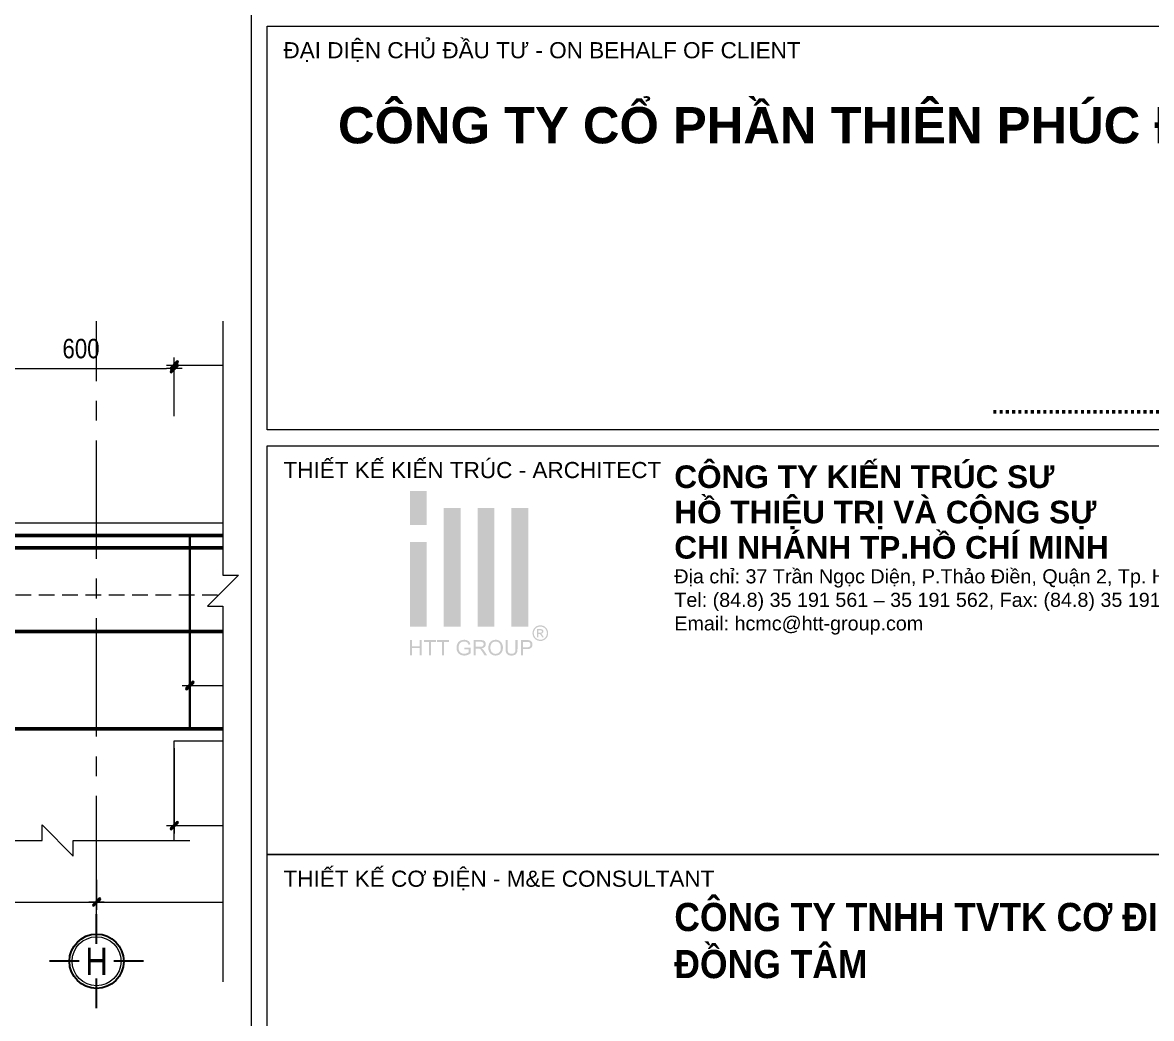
# Model space of a CAD drawing. Header units: millimetres. Extents: x 397144 to 8960116, y 345581 to 674207.
# Drawn here: x 5014334 to 5017964, y 609812 to 613014 of the extents above; entities that cross this region are included whole.
import ezdxf
from ezdxf.enums import TextEntityAlignment as Align
from ezdxf.xclip import XClip

# ---------------------------------------------------------------- set-up
doc = ezdxf.new("R2010")
doc.units = ezdxf.units.MM
doc.header["$XCLIPFRAME"] = 0
doc.header["$PDSIZE"] = -10
doc.linetypes.add('CENTER2', pattern=[28.575, 19.05, -3.175, 3.175, -3.175])
doc.linetypes.add('HIDDEN', pattern=[0.375, 0.25, -0.125])
doc.layers.get('0').update_dxf_attribs({"linetype": 'CONTINUOUS'})
doc.layers.get('Defpoints').update_dxf_attribs({"color": 12, "linetype": 'CONTINUOUS'})
for name, color, linetype, lineweight in [('2', 2, 'CONTINUOUS', 20), ('CDAI', 8, 'CONTINUOUS', 30), ('CTHEP', 2, 'CONTINUOUS', 50), ('DBAO', 3, 'CONTINUOUS', 20), ('DGIONG', 4, 'CONTINUOUS', 13), ('KTH', 150, 'CONTINUOUS', 5), ('Net khuat', 8, 'HIDDEN', 13), ('STICK', 1, 'CONTINUOUS', 9), ('TEXT', 7, 'CONTINUOUS', 15)]:
    doc.layers.add(name, color=color, linetype=linetype, lineweight=lineweight)
doc.layers.add('8', color=8, linetype='CONTINUOUS')
doc.styles.add('CHG_XX_Khung ten$0$A1 BORDER$0$ARIAL', font='arial.ttf')
doc.styles.add('CHG_XX_Khung ten$0$A1 BORDER$0$Arial - Bold', font='arialbd.ttf', dxfattribs={"height": 2.5})
doc.styles.add('CHG_XX_Khung ten$0$A1 BORDER$0$Title Block DD$0$ARIAL', font='arial.ttf')
doc.styles.add('CHG_XX_Khung ten$0$A1 BORDER$0$Title Block DD$0$Arial - Bold', font='arialbd.ttf', dxfattribs={"height": 2.5})
doc.styles.add('HELVECONDENSE', font='VHELVCN_0.TTF')
doc.styles.add('TTP-HelCon', font='VHELVCN_0.TTF')
doc.dimstyles.new('TTP-25', dxfattribs={"dimscale": 25, "dimtxt": 2.5, "dimasz": 1, "dimexe": 1, "dimexo": 1, "dimgap": 0.09, "dimtad": 0, "dimdec": 4, "dimrnd": 5, "dimzin": 9, "dimdsep": 46, "dimtxsty": 'TTP-HelCon', "dimblk": 'Stick1', "dimcen": 0.09, "dimdle": 1.5, "dimclrd": 256, "dimclre": 256, "dimclrt": 7, "dimadec": 0, "dimazin": 0, "dimtfac": 1, "dimtdec": 4, "dimtmove": 0, "dimatfit": 3, "dimldrblk": '_ArchTick1', "dimfxl": 1, "dimtvp": 1, "dimtolj": 1, "dimtzin": 0, "dimarcsym": 0})

# ---------------------------------------------------------------- blocks, each defined once
blk = doc.blocks.new('CX28')
at = {"layer": 'CTHEP'}
blk.add_line((5053030.18222, 532731.7149), (5097531.87558, 532731.66677), dxfattribs=at)
for points in [[(5097715.24036, 532412.46726), (5097715.24036, 533040.65447), (5052876.45717, 533040.71921), (5052876.45717, 532414.45672)], [(5052911.67392, 532795.12013), (5052911.67392, 532418.73006), (5052911.67392, 532418.73006), (5053145.32759, 532418.707), (5068846.45578, 532418.67871), (5069420.50128, 532418.67683), (5097679.69928, 532418.65468), (5097679.69928, 532941.5302)]]:
    blk.add_lwpolyline(points, dxfattribs=at)
at = {"layer": 'DBAO'}
blk.add_lwpolyline([(5090646.45856, 532379.61946), (5097745.24037, 532379.61208), (5097745.24037, 533079.60878), (5068994.36202, 533079.65363)], dxfattribs=at)
at = {"layer": 'Net khuat', "ltscale": 200}
blk.add_lwpolyline([(5052846.45717, 532849.73002), (5097745.24037, 532849.73002)], dxfattribs=at)
blk = doc.blocks.new('Stick1')
at = {"layer": 'STICK'}
h = blk.add_hatch(color=256, dxfattribs=at)
edge = h.paths.add_edge_path()
edge.add_line((0.3, 0.5), (-0.5, -0.3))
edge.add_arc((-0.4, -0.4), 0.141, 135, 315)
edge.add_line((-0.3, -0.5), (0.5, 0.3))
edge.add_arc((0.4, 0.4), 0.141, 315, 495)
blk.add_line((1, 0), (-1, 0), dxfattribs=at)
blk.add_lwpolyline([(0.3, 0.5), (-0.5, -0.3, 1), (-0.3, -0.5), (0.5, 0.3, 1), (0.3, 0.5, 1)], format="xyb", dxfattribs=at)
blk = doc.blocks.new('*D8691')
at = {"layer": 'Defpoints', "color": 0, "transparency": 16777216}
for p in [(5071663, 522592), (5069708, 522509.5), (5071663, 522452)]:
    blk.add_point(p, dxfattribs=at)
at = {"layer": 'KTH', "lineweight": -2, "transparency": 16777216}
for p, q in [((5071663, 522567), (5071663, 522427)), ((5069708, 522484.5), (5069708, 522427)), ((5069733, 522452), (5071638, 522452))]:
    blk.add_line(p, q, dxfattribs=at)
at = {"layer": 'KTH', "lineweight": -2, "transparency": 16777216, "xscale": 25, "yscale": 25, "zscale": 25, "rotation": 180}
blk.add_blockref('Stick1', (5069708, 522452), dxfattribs=at)
at = {"layer": 'KTH', "lineweight": -2, "transparency": 16777216, "xscale": 25, "yscale": 25, "zscale": 25}
blk.add_blockref('Stick1', (5071663, 522452), dxfattribs=at)
at = {"layer": 'KTH', "color": 7, "transparency": 16777216, "insert": (5070685.5, 522521.9), "char_height": 62.5, "attachment_point": 5, "style": 'TTP-HelCon'}
blk.add_mtext('\\A1;3Þ10a150-3', dxfattribs=at)
blk = doc.blocks.new('_ArchTick1')
at = {"color": 0, "const_width": 3.81}
blk.add_lwpolyline([(-12.7, -12.7), (12.7, 12.7)], dxfattribs=at)
blk = doc.blocks.new('*D8692')
at = {"layer": 'Defpoints', "color": 0, "transparency": 16777216}
for p in [(5069658, 523471), (5069058, 523317.9), (5069658, 523317.9)]:
    blk.add_point(p, dxfattribs=at)
at = {"layer": 'KTH', "lineweight": -2, "transparency": 16777216}
for p, q in [((5069058, 523342.9), (5069058, 523496)), ((5069658, 523342.9), (5069658, 523496)), ((5069083, 523471), (5069633, 523471))]:
    blk.add_line(p, q, dxfattribs=at)
at = {"layer": 'KTH', "lineweight": -2, "transparency": 16777216, "xscale": 25, "yscale": 25, "zscale": 25, "rotation": 180}
blk.add_blockref('Stick1', (5069058, 523471), dxfattribs=at)
at = {"layer": 'KTH', "lineweight": -2, "transparency": 16777216, "xscale": 25, "yscale": 25, "zscale": 25}
blk.add_blockref('Stick1', (5069658, 523471), dxfattribs=at)
at = {"layer": 'KTH', "color": 7, "transparency": 16777216, "insert": (5069358, 523534.8), "char_height": 62.5, "attachment_point": 5, "style": 'TTP-HelCon'}
blk.add_mtext('\\A1;600', dxfattribs=at)
blk = doc.blocks.new('dau truc')
blk.add_circle((0, 0), 180)
at = {"layer": '8'}
for p, q in [((0, 127.3), (0, 345.5)), ((-127.3, 0), (-345.5, 0)), ((345.5, 0), (127.3, 0)), ((0, -345.5), (0, -127.3))]:
    blk.add_line(p, q, dxfattribs=at)
blk.add_circle((0, 0), 200, dxfattribs=at)
at = {"layer": 'TEXT', "style": 'HELVECONDENSE'}
blk.add_attdef('A', text='', height=232.7, dxfattribs=at).set_placement((0, 0), align=Align.MIDDLE)
blk = doc.blocks.new('*D8660')
at = {"layer": 'Defpoints', "color": 0, "transparency": 16777216}
for p in [(5071659, 523481.9), (5069658, 523292.9), (5071659, 523292.9)]:
    blk.add_point(p, dxfattribs=at)
at = {"layer": 'KTH', "lineweight": -2, "transparency": 16777216}
for p, q in [((5069658, 523317.9), (5069658, 523506.9)), ((5069683, 523481.9), (5071634, 523481.9)), ((5071659, 523317.9), (5071659, 523506.9))]:
    blk.add_line(p, q, dxfattribs=at)
at = {"layer": 'KTH', "lineweight": -2, "transparency": 16777216, "xscale": 25, "yscale": 25, "zscale": 25, "rotation": 180}
blk.add_blockref('Stick1', (5069658, 523481.9), dxfattribs=at)
at = {"layer": 'KTH', "lineweight": -2, "transparency": 16777216, "xscale": 25, "yscale": 25, "zscale": 25}
blk.add_blockref('Stick1', (5071659, 523481.9), dxfattribs=at)
at = {"layer": 'KTH', "color": 7, "transparency": 16777216, "insert": (5070658.5, 523545.7), "char_height": 62.5, "attachment_point": 5, "style": 'TTP-HelCon'}
blk.add_mtext('\\A1;2000', dxfattribs=at)
blk = doc.blocks.new('*D1594')
at = {"layer": 'Defpoints', "color": 0, "transparency": 16777216}
for p in [(5062908, 521953.5), (5069408, 521852.4), (5069408, 521755.5)]:
    blk.add_point(p, dxfattribs=at)
at = {"layer": 'KTH', "lineweight": -2, "transparency": 16777216}
for p, q in [((5062908, 521928.5), (5062908, 521730.5)), ((5069408, 521827.4), (5069408, 521730.5)), ((5062933, 521755.5), (5069383, 521755.5))]:
    blk.add_line(p, q, dxfattribs=at)
at = {"layer": 'KTH', "lineweight": -2, "transparency": 16777216, "xscale": 25, "yscale": 25, "zscale": 25, "rotation": 180}
blk.add_blockref('Stick1', (5062908, 521755.5), dxfattribs=at)
at = {"layer": 'KTH', "lineweight": -2, "transparency": 16777216, "xscale": 25, "yscale": 25, "zscale": 25}
blk.add_blockref('Stick1', (5069408, 521755.5), dxfattribs=at)
at = {"layer": 'KTH', "color": 7, "transparency": 16777216, "insert": (5066158, 521819.3), "char_height": 62.5, "attachment_point": 5, "style": 'TTP-HelCon'}
blk.add_mtext('\\A1;6500', dxfattribs=at)
blk = doc.blocks.new('*D1595')
at = {"layer": 'Defpoints', "color": 0, "transparency": 16777216}
for p in [(5078908, 521953.5), (5069408, 521852.4), (5078908, 521755.5)]:
    blk.add_point(p, dxfattribs=at)
at = {"layer": 'KTH', "lineweight": -2, "transparency": 16777216}
for p, q in [((5078908, 521928.5), (5078908, 521730.5)), ((5069408, 521827.4), (5069408, 521730.5)), ((5069433, 521755.5), (5078883, 521755.5))]:
    blk.add_line(p, q, dxfattribs=at)
at = {"layer": 'KTH', "lineweight": -2, "transparency": 16777216, "xscale": 25, "yscale": 25, "zscale": 25, "rotation": 180}
blk.add_blockref('Stick1', (5069408, 521755.5), dxfattribs=at)
at = {"layer": 'KTH', "lineweight": -2, "transparency": 16777216, "xscale": 25, "yscale": 25, "zscale": 25}
blk.add_blockref('Stick1', (5078908, 521755.5), dxfattribs=at)
at = {"layer": 'KTH', "color": 7, "transparency": 16777216, "insert": (5074158, 521819.3), "char_height": 62.5, "attachment_point": 5, "style": 'TTP-HelCon'}
blk.add_mtext('\\A1;9500', dxfattribs=at)
blk = doc.blocks.new('*D8672')
at = {"layer": 'Defpoints', "color": 0, "transparency": 16777216}
for p in [(5069658, 522275.6), (5070858, 522061.4), (5070858, 522001.4)]:
    blk.add_point(p, dxfattribs=at)
at = {"layer": 'KTH', "lineweight": -2, "transparency": 16777216}
for p, q in [((5069658, 522250.6), (5069658, 521976.4)), ((5070858, 522036.4), (5070858, 521976.4)), ((5069683, 522001.4), (5070833, 522001.4))]:
    blk.add_line(p, q, dxfattribs=at)
at = {"layer": 'KTH', "lineweight": -2, "transparency": 16777216, "xscale": 25, "yscale": 25, "zscale": 25, "rotation": 180}
blk.add_blockref('Stick1', (5069658, 522001.4), dxfattribs=at)
at = {"layer": 'KTH', "lineweight": -2, "transparency": 16777216, "xscale": 25, "yscale": 25, "zscale": 25}
blk.add_blockref('Stick1', (5070858, 522001.4), dxfattribs=at)
at = {"layer": 'KTH', "color": 7, "transparency": 16777216, "insert": (5070258, 522065.2), "char_height": 62.5, "attachment_point": 5, "style": 'TTP-HelCon'}
blk.add_mtext('\\A1;1200', dxfattribs=at)
blk = doc.blocks.new('CHG_XX_Khung ten$0$A1 BORDER$0$HTT-Logo')
at = {"true_color": 0x134fb3}
h = blk.add_hatch(color=154, dxfattribs=at)
h.paths.add_polyline_path([(3, 29.1), (0, 29.1), (0, 23.1), (3, 23.1)])
h.paths.add_polyline_path([(3, 20.1), (0, 20.1), (0, 5.1), (3, 5.1)])
h.paths.add_polyline_path([(9, 26.1), (6, 26.1), (6, 5.1), (9, 5.1)])
h.paths.add_polyline_path([(15, 26.1), (12, 26.1), (12, 5.1), (15, 5.1)])
h.paths.add_polyline_path([(21, 26.1), (18, 26.1), (18, 5.1), (21, 5.1)])
h.paths.add_polyline_path([(2.12, 2.7), (1.76, 2.7), (1.76, 1.59), (0.36, 1.59), (0.36, 2.7), (0, 2.7), (0, 0), (0.36, 0), (0.36, 1.27), (1.76, 1.27), (1.76, 0), (2.12, 0)])
h.paths.add_polyline_path([(4.65, 2.7), (2.51, 2.7), (2.51, 2.38), (3.4, 2.38), (3.4, 0), (3.76, 0), (3.76, 2.38), (4.65, 2.38)])
h.paths.add_polyline_path([(6.95, 2.7), (4.81, 2.7), (4.81, 2.38), (5.7, 2.38), (5.7, 0), (6.06, 0), (6.06, 2.38), (6.95, 2.38)])
h.paths.add_polyline_path([(8.64, 1.36), (8.64, 1.41), (8.66, 1.58), (8.69, 1.75), (8.75, 1.9), (8.81, 2.03), (8.92, 2.17), (9.05, 2.28), (9.2, 2.37), (9.29, 2.39), (9.45, 2.43), (9.65, 2.44), (9.84, 2.42), (10, 2.37), (10.14, 2.29), (10.26, 2.18), (10.34, 2.03), (10.41, 1.86), (10.73, 1.95), (10.68, 2.11), (10.61, 2.26), (10.53, 2.39), (10.45, 2.47), (10.31, 2.57), (10.16, 2.65), (10.13, 2.66), (9.97, 2.71), (9.8, 2.74), (9.63, 2.75), (9.55, 2.74), (9.38, 2.73), (9.21, 2.7), (9.06, 2.65), (8.91, 2.58), (8.88, 2.56), (8.75, 2.47), (8.63, 2.36), (8.53, 2.23), (8.44, 2.07), (8.41, 1.99), (8.35, 1.84), (8.31, 1.68), (8.28, 1.51), (8.27, 1.34), (8.28, 1.26), (8.29, 1.09), (8.32, 0.92), (8.38, 0.77), (8.44, 0.62), (8.46, 0.58), (8.55, 0.44), (8.66, 0.32), (8.79, 0.21), (8.93, 0.12), (9, 0.09), (9.15, 0.03), (9.31, -0.01), (9.48, -0.04), (9.65, -0.05), (9.73, -0.04), (9.9, -0.03), (10.07, 0.01), (10.23, 0.06), (10.34, 0.11), (10.48, 0.18), (10.63, 0.27), (10.77, 0.38), (10.77, 1.38), (9.63, 1.38), (9.63, 1.06), (10.42, 1.06), (10.42, 0.56), (10.39, 0.53), (10.26, 0.45), (10.09, 0.37), (9.96, 0.32), (9.8, 0.29), (9.63, 0.28), (9.62, 0.28), (9.45, 0.29), (9.28, 0.33), (9.12, 0.4), (8.97, 0.49), (8.86, 0.61), (8.77, 0.75), (8.73, 0.85), (8.68, 1), (8.65, 1.17)])
h.paths.add_polyline_path([(13.16, 1.39), (13.28, 1.48), (13.3, 1.51), (13.39, 1.64), (13.44, 1.79), (13.46, 1.96), (13.46, 2.06), (13.42, 2.22), (13.35, 2.37), (13.31, 2.43), (13.19, 2.55), (13.05, 2.63), (13.01, 2.64), (12.87, 2.67), (12.7, 2.69), (12.5, 2.7), (11.3, 2.7), (11.3, 0), (11.66, 0), (11.66, 1.2), (12.07, 1.2), (12.11, 1.2), (12.28, 1.19), (12.44, 1.11), (12.49, 1.07), (12.62, 0.93), (12.67, 0.86), (12.77, 0.73), (12.88, 0.56), (13.23, 0), (13.68, 0), (13.21, 0.73), (13.13, 0.85), (13.03, 0.98), (12.92, 1.09), (12.86, 1.14), (12.7, 1.23), (12.86, 1.26), (13.03, 1.31)])
h.paths.add_polyline_path([(11.66, 1.51), (11.66, 2.4), (12.51, 2.4), (12.67, 2.39), (12.83, 2.35), (12.97, 2.27), (13.06, 2.13), (13.09, 1.96), (13.08, 1.87), (13.02, 1.72), (12.96, 1.64), (12.8, 1.55), (12.62, 1.52), (12.43, 1.51)], flags=16)
h.paths.add_polyline_path([(16.49, 1.43), (16.48, 1.6), (16.44, 1.77), (16.4, 1.92), (16.34, 2.07), (16.33, 2.09), (16.24, 2.23), (16.14, 2.36), (16.02, 2.47), (15.88, 2.57), (15.85, 2.59), (15.7, 2.66), (15.54, 2.71), (15.38, 2.74), (15.2, 2.75), (15.15, 2.75), (14.98, 2.73), (14.82, 2.7), (14.66, 2.64), (14.52, 2.57), (14.39, 2.48), (14.27, 2.37), (14.18, 2.26), (14.1, 2.14), (14.03, 2), (13.98, 1.84), (13.94, 1.68), (13.92, 1.5), (13.91, 1.31), (13.91, 1.29), (13.92, 1.12), (13.95, 0.96), (14, 0.8), (14.07, 0.64), (14.07, 0.62), (14.16, 0.48), (14.26, 0.35), (14.38, 0.23), (14.52, 0.14), (14.56, 0.12), (14.71, 0.04), (14.86, -0.01), (15.03, -0.04), (15.2, -0.05), (15.21, -0.05), (15.38, -0.03), (15.55, 0), (15.7, 0.05), (15.86, 0.12), (15.87, 0.13), (16.01, 0.22), (16.13, 0.33), (16.24, 0.46), (16.33, 0.61), (16.36, 0.69), (16.42, 0.84), (16.46, 1), (16.48, 1.17), (16.49, 1.35)])
h.paths.add_polyline_path([(14.28, 1.45), (14.3, 1.64), (14.34, 1.81), (14.4, 1.95), (14.47, 2.08), (14.57, 2.2), (14.73, 2.32), (14.88, 2.38), (15.04, 2.43), (15.21, 2.44), (15.38, 2.42), (15.54, 2.38), (15.69, 2.31), (15.82, 2.2), (15.93, 2.07), (16.01, 1.93), (16.04, 1.85), (16.09, 1.7), (16.12, 1.53), (16.12, 1.32), (16.11, 1.12), (16.08, 0.95), (16.03, 0.79), (15.96, 0.66), (15.86, 0.54), (15.8, 0.48), (15.67, 0.38), (15.53, 0.32), (15.37, 0.27), (15.2, 0.26), (15.12, 0.26), (14.95, 0.29), (14.8, 0.35), (14.67, 0.43), (14.54, 0.54), (14.45, 0.66), (14.37, 0.8), (14.32, 0.95), (14.29, 1.12), (14.28, 1.31)], flags=16)
h.paths.add_polyline_path([(17.31, 2.7), (16.96, 2.7), (16.96, 1.12), (16.96, 0.93), (16.98, 0.75), (17.02, 0.6), (17.06, 0.46), (17.07, 0.44), (17.15, 0.3), (17.27, 0.18), (17.4, 0.08), (17.51, 0.03), (17.67, -0.01), (17.84, -0.04), (18.02, -0.05), (18.2, -0.04), (18.37, -0.01), (18.52, 0.04), (18.66, 0.1), (18.68, 0.12), (18.81, 0.22), (18.91, 0.35), (18.99, 0.49), (19.02, 0.61), (19.06, 0.76), (19.07, 0.94), (19.08, 1.14), (19.08, 2.7), (18.72, 2.7), (18.72, 1.14), (18.72, 1.06), (18.71, 0.86), (18.68, 0.69), (18.62, 0.55), (18.55, 0.45), (18.49, 0.4), (18.36, 0.33), (18.19, 0.29), (17.99, 0.28), (17.92, 0.28), (17.75, 0.31), (17.6, 0.37), (17.46, 0.48), (17.38, 0.63), (17.34, 0.77), (17.32, 0.94), (17.31, 1.14)])
h.paths.add_polyline_path([(21.42, 1.25), (21.52, 1.34), (21.6, 1.45), (21.67, 1.59), (21.72, 1.75), (21.73, 1.92), (21.73, 1.97), (21.71, 2.13), (21.65, 2.29), (21.56, 2.44), (21.44, 2.55), (21.42, 2.56), (21.27, 2.63), (21.1, 2.67), (21.05, 2.68), (20.89, 2.7), (20.69, 2.7), (19.67, 2.7), (19.67, 0), (20.03, 0), (20.03, 1.1), (20.72, 1.1), (20.76, 1.1), (20.96, 1.11), (21.14, 1.14), (21.29, 1.19)])
h.paths.add_polyline_path([(20.03, 1.42), (20.03, 2.38), (20.72, 2.38), (20.93, 2.37), (21.06, 2.36), (21.16, 2.31), (21.28, 2.2), (21.34, 2.08), (21.37, 1.91), (21.36, 1.82), (21.31, 1.67), (21.22, 1.54), (21.09, 1.47), (20.93, 1.43), (20.73, 1.42)], flags=16)
h.paths.add_polyline_path([(23.87, 2.76), (24.01, 2.85), (24.13, 2.96), (24.24, 3.09), (24.33, 3.24), (24.35, 3.28), (24.42, 3.44), (24.47, 3.6), (24.5, 3.76), (24.51, 3.93), (24.51, 3.98), (24.49, 4.15), (24.46, 4.31), (24.4, 4.47), (24.33, 4.62), (24.29, 4.69), (24.19, 4.82), (24.08, 4.94), (23.95, 5.05), (23.81, 5.14), (23.77, 5.16), (23.61, 5.23), (23.45, 5.28), (23.29, 5.31), (23.12, 5.32), (23.08, 5.31), (22.92, 5.3), (22.76, 5.27), (22.6, 5.21), (22.44, 5.14), (22.38, 5.1), (22.24, 5.01), (22.12, 4.89), (22.01, 4.77), (21.92, 4.62), (21.89, 4.57), (21.82, 4.41), (21.77, 4.25), (21.74, 4.09), (21.73, 3.93), (21.73, 3.87), (21.75, 3.71), (21.79, 3.55), (21.84, 3.39), (21.92, 3.24), (21.95, 3.18), (22.05, 3.04), (22.16, 2.92), (22.29, 2.81), (22.43, 2.72), (22.48, 2.7), (22.64, 2.63), (22.79, 2.58), (22.96, 2.55), (23.12, 2.54), (23.18, 2.54), (23.34, 2.55), (23.5, 2.59), (23.66, 2.65), (23.82, 2.72)])
h.paths.add_polyline_path([(22.55, 2.92), (22.45, 2.98), (22.32, 3.09), (22.21, 3.21), (22.12, 3.35), (22.07, 3.44), (22.01, 3.6), (21.98, 3.76), (21.96, 3.93), (21.97, 4.03), (22, 4.19), (22.05, 4.35), (22.12, 4.51), (22.18, 4.61), (22.29, 4.73), (22.41, 4.85), (22.56, 4.94), (22.64, 4.98), (22.8, 5.04), (22.96, 5.07), (23.12, 5.09), (23.21, 5.08), (23.37, 5.06), (23.53, 5.01), (23.69, 4.94), (23.79, 4.88), (23.92, 4.77), (24.03, 4.65), (24.13, 4.51), (24.17, 4.41), (24.23, 4.25), (24.27, 4.09), (24.28, 3.93), (24.28, 3.83), (24.25, 3.67), (24.2, 3.51), (24.13, 3.35), (24.07, 3.25), (23.96, 3.13), (23.84, 3.01), (23.7, 2.92), (23.61, 2.87), (23.45, 2.81), (23.29, 2.78), (23.12, 2.77), (23.02, 2.77), (22.86, 2.8), (22.7, 2.85)], flags=16)
h.paths.add_polyline_path([(22.51, 3.16), (22.51, 4.65), (23.03, 4.65), (23.23, 4.64), (23.4, 4.62), (23.55, 4.52), (23.6, 4.47), (23.66, 4.31), (23.67, 4.25), (23.64, 4.09), (23.55, 3.96), (23.42, 3.87), (23.24, 3.82), (23.37, 3.75), (23.46, 3.64), (23.57, 3.47), (23.77, 3.16), (23.47, 3.16), (23.34, 3.39), (23.23, 3.58), (23.14, 3.7), (23.09, 3.74), (22.94, 3.79), (22.9, 3.79), (22.76, 3.79), (22.76, 3.16)], flags=0)
h.paths.add_polyline_path([(22.76, 4), (22.76, 4.45), (23.03, 4.45), (23.13, 4.45), (23.27, 4.42), (23.37, 4.35), (23.41, 4.21), (23.33, 4.06), (23.24, 4.02), (23.05, 4)], flags=0)
blk = doc.blocks.new('CHG_XX_Khung ten')
blk.add_line((687, 577), (687, 17))
at = {"linetype": 'Continuous'}
for points in [[(689, 368.62), (822, 368.62), (822, 317.93), (689, 317.93)], [(689, 317.93), (822, 317.93), (822, 289.93), (689, 289.93)]]:
    blk.add_lwpolyline(points, close=True, dxfattribs=at)
at = {"xscale": 0.7, "yscale": 0.7, "zscale": 0.7}
blk.add_blockref('CHG_XX_Khung ten$0$A1 BORDER$0$HTT-Logo', (706.68, 342.64), dxfattribs=at)
for s, style, p in [('ĐẠI DIỆN CHỦ ĐẦU TƯ - ON BEHALF OF CLIENT ', 'CHG_XX_Khung ten$0$A1 BORDER$0$Title Block DD$0$ARIAL', (691, 417.69)), ('THIẾT KẾ KIẾN TRÚC - ARCHITECT', 'CHG_XX_Khung ten$0$A1 BORDER$0$ARIAL', (691, 365.62)), ('THIẾT KẾ CƠ ĐIỆN - M&E CONSULTANT', 'CHG_XX_Khung ten$0$A1 BORDER$0$ARIAL', (691, 314.93))]:
    blk.add_text(s, height=2, dxfattribs=dict(style=style)).set_placement(p, align=Align.MIDDLE_LEFT)
at = {"style": 'CHG_XX_Khung ten$0$A1 BORDER$0$Title Block DD$0$Arial - Bold'}
blk.add_text('.....................................................', height=2, dxfattribs=at).set_placement((820, 373.62), align=Align.MIDDLE_RIGHT)
at = {"ltscale": 10, "insert": (755.91, 410.64), "char_height": 4.5, "width": 121.2929, "attachment_point": 2, "style": 'CHG_XX_Khung ten$0$A1 BORDER$0$Title Block DD$0$Arial - Bold', "bg_fill": 2}
blk.add_mtext('CÔNG TY CỔ PHẦN THIÊN PHÚC ĐIỀN', dxfattribs=at)
at = {"ltscale": 10, "insert": (739.49, 366.19), "char_height": 2.8, "width": 76.248, "attachment_point": 1, "line_spacing_factor": 0.938532, "style": 'CHG_XX_Khung ten$0$A1 BORDER$0$Arial - Bold'}
blk.add_mtext('CÔNG TY KIẾN TRÚC SƯ\\PHỒ THIỆU TRỊ VÀ CỘNG SỰ\\PCHI NHÁNH TP.HỒ CHÍ MINH', dxfattribs=at)
at = {"ltscale": 10}
for s, insert, char_height, width, attachment_point, style in [('Địa chỉ: 37 Trần Ngọc Diện, P.Thảo Điền, Quận 2, Tp. HCM\\PTel: (84.8) 35 191 561 – 35 191 562, Fax: (84.8) 35 191 563\\PEmail: hcmc@htt-group.com', (739.49, 345.2), 1.75, 83.001, 7, 'CHG_XX_Khung ten$0$A1 BORDER$0$ARIAL'), ('{\\W0.9;CÔNG TY TNHH TVTK CƠ ĐIỆN \\PĐỒNG TÂM}', (739.49, 311.93), 3.5, 76.248, 1, 'CHG_XX_Khung ten$0$A1 BORDER$0$Arial - Bold')]:
    blk.add_mtext(s, dxfattribs=dict(at, insert=insert, char_height=char_height, width=width, attachment_point=attachment_point, style=style))
at = {"linetype": 'Continuous'}
blk.add_lwpolyline([(689, 420.69), (822, 420.69), (822, 370.62), (689, 370.62)], close=True, dxfattribs=at)
blk = doc.blocks.new('*D8736')
at = {"layer": 'Defpoints', "color": 0, "transparency": 16777216}
for p in [(5110466.8, 563881.9), (5112571.8, 563799.4), (5110466.8, 563741.9)]:
    blk.add_point(p, dxfattribs=at)
at = {"layer": 'KTH', "lineweight": -2, "transparency": 16777216}
for p, q in [((5110466.8, 563856.9), (5110466.8, 563716.9)), ((5112571.8, 563774.4), (5112571.8, 563716.9)), ((5112546.8, 563741.9), (5110491.8, 563741.9))]:
    blk.add_line(p, q, dxfattribs=at)
at = {"layer": 'KTH', "lineweight": -2, "transparency": 16777216, "xscale": 25, "yscale": 25, "zscale": 25, "rotation": 180}
blk.add_blockref('Stick1', (5110466.8, 563741.9), dxfattribs=at)
at = {"layer": 'KTH', "lineweight": -2, "transparency": 16777216, "xscale": 25, "yscale": 25, "zscale": 25}
blk.add_blockref('Stick1', (5112571.8, 563741.9), dxfattribs=at)
at = {"layer": 'KTH', "color": 7, "transparency": 16777216, "insert": (5111519.3, 563811.9), "char_height": 62.5, "attachment_point": 5, "style": 'TTP-HelCon'}
blk.add_mtext('\\A1;\\A1;3Þ10a150-3', dxfattribs=at)
blk = doc.blocks.new('*D8744')
at = {"layer": 'Defpoints', "color": 0, "transparency": 16777216}
for p in [(5112621.8, 564760.8), (5110470.8, 564571.8), (5112621.8, 564571.8)]:
    blk.add_point(p, dxfattribs=at)
at = {"layer": 'KTH', "lineweight": -2, "transparency": 16777216}
for p, q in [((5110470.8, 564596.8), (5110470.8, 564785.8)), ((5110495.8, 564760.8), (5112596.8, 564760.8)), ((5112621.8, 564596.8), (5112621.8, 564785.8))]:
    blk.add_line(p, q, dxfattribs=at)
at = {"layer": 'KTH', "lineweight": -2, "transparency": 16777216, "xscale": 25, "yscale": 25, "zscale": 25, "rotation": 180}
blk.add_blockref('Stick1', (5110470.8, 564760.8), dxfattribs=at)
at = {"layer": 'KTH', "lineweight": -2, "transparency": 16777216, "xscale": 25, "yscale": 25, "zscale": 25}
blk.add_blockref('Stick1', (5112621.8, 564760.8), dxfattribs=at)
at = {"layer": 'KTH', "color": 7, "transparency": 16777216, "insert": (5111546.3, 564824.7), "char_height": 62.5, "attachment_point": 5, "style": 'TTP-HelCon'}
blk.add_mtext('\\A1;2150', dxfattribs=at)
blk = doc.blocks.new('*D1859')
at = {"layer": 'Defpoints', "color": 0, "transparency": 16777216}
for p in [(5103171.8, 563243.4), (5113271.8, 563243.4), (5113271.8, 563045.5)]:
    blk.add_point(p, dxfattribs=at)
at = {"layer": 'KTH', "lineweight": -2, "transparency": 16777216}
for p, q in [((5103171.8, 563218.4), (5103171.8, 563020.5)), ((5113271.8, 563218.4), (5113271.8, 563020.5)), ((5103196.8, 563045.5), (5113246.8, 563045.5))]:
    blk.add_line(p, q, dxfattribs=at)
at = {"layer": 'KTH', "lineweight": -2, "transparency": 16777216, "xscale": 25, "yscale": 25, "zscale": 25, "rotation": 180}
blk.add_blockref('Stick1', (5103171.8, 563045.5), dxfattribs=at)
at = {"layer": 'KTH', "lineweight": -2, "transparency": 16777216, "xscale": 25, "yscale": 25, "zscale": 25}
blk.add_blockref('Stick1', (5113271.8, 563045.5), dxfattribs=at)
at = {"layer": 'KTH', "color": 7, "transparency": 16777216, "insert": (5108221.8, 563109.3), "char_height": 62.5, "attachment_point": 5, "style": 'TTP-HelCon'}
blk.add_mtext('\\A1;10100', dxfattribs=at)
blk = doc.blocks.new('CX29')
at = {"layer": 'CDAI', "ltscale": 52.5}
blk.add_line((5069708.00293, 522938.56662), (5069708.00293, 522312.55048), dxfattribs=at)
at = {"layer": 'CTHEP'}
for p, q in [((5067507.04501, 522894.55729), (5071657.00692, 522894.55729)), ((5040791.73058, 522625.55855), (5088196.68235, 522625.51042))]:
    blk.add_line(p, q, dxfattribs=at)
for points in [[(5088380.04714, 522306.31091), (5088380.04714, 522934.49812), (5040638.00552, 522934.56286), (5040638.00552, 522308.30037)], [(5040673.22228, 522688.96378), (5040673.22228, 522312.57371), (5040673.22228, 522312.57371), (5040906.87594, 522312.55065), (5053058.00553, 522312.52236), (5053632.05103, 522312.52048), (5088308.99188, 522312.49833), (5088308.99188, 522835.37385)]]:
    blk.add_lwpolyline(points, dxfattribs=at)
at = {"layer": 'DBAO'}
for points in [[(5088418.00552, 521953.49448), (5088418.00552, 522973.44839), (5053205.91177, 522973.49728)], [(5069658.00692, 521953.49448), (5069658.00692, 522273.49448)], [(5069658.00692, 522273.47344), (5077808.00552, 522273.46387)]]:
    blk.add_lwpolyline(points, dxfattribs=at)
at = {"layer": 'DGIONG'}
blk.add_lwpolyline([(5069008.00553, 521953.57045), (5069233.00553, 521953.57045), (5069233.00553, 522003.57045), (5069333.00553, 521903.57045), (5069333.00553, 521953.57045), (5069708.00293, 521953.56662)], dxfattribs=at)
at = {"layer": 'Net khuat', "linetype": 'CENTER2', "ltscale": 20}
blk.add_line((5069408.00552, 521716.07667), (5069408.00552, 523721.41931), dxfattribs=at)
at = {"layer": 'Net khuat', "ltscale": 200}
blk.add_lwpolyline([(5040608.00552, 522743.57367), (5088410.04714, 522743.57367)], dxfattribs=at)
at = {"layer": '2', "ltscale": 300}
ref = blk.add_blockref('dau truc', (5069408.00552, 521565.21213), dxfattribs=dict(at, xscale=0.4367131292819977, yscale=0.4367131292819977, zscale=0.4367131292819977))
ref.add_attrib('A', 'H', dxfattribs={"layer": 'TEXT', "height": 87.5, "style": 'HELVECONDENSE'}).set_placement((5069408.00552, 521565.21213), align=Align.MIDDLE)
at = {"layer": 'KTH'}
for base, p1, p2, picture, middle in [((5071659.00293, 523481.8719), (5069658.00293, 523292.86806), (5071659.00293, 523292.86806), '*D8660', (5070658.50293, 523545.70523)), ((5069658.00293, 523470.96479), (5069058.00553, 523317.86806), (5069658.00293, 523317.86806), '*D8692', (5069358.00423, 523534.79812)), ((5069408.00552, 521755.51339), (5062908.00552, 521953.4964), (5069408.00552, 521852.36457), '*D1594', (5066158.00552, 521819.34672)), ((5078908.00552, 521755.51339), (5069408.00552, 521852.36457), (5078908.00552, 521953.4964), '*D1595', (5074158.00552, 521819.34672))]:
    dim = blk.add_linear_dim(base=base, p1=p1, p2=p2, angle=180, dimstyle='TTP-25', override={"dimtmove": 1}, dxfattribs=at)
    dim.commit()
    dim.dimension.update_dxf_attribs({"geometry": picture, "text_midpoint": middle})
dim = blk.add_linear_dim(base=(5071663.00293, 522451.99426), p1=(5069708.00293, 522509.46761), p2=(5071663.00293, 522592.00744), text='3Þ10a150-3', dimstyle='TTP-25', override={"dimtmove": 1}, dxfattribs=at)
dim.commit()
dim.dimension.update_dxf_attribs({"geometry": '*D8691', "text_midpoint": (5070685.50293, 522521.91093)})
dim = blk.add_linear_dim(base=(5070858.00692, 522001.40155), p1=(5069658.00692, 522275.58742), p2=(5070858.00692, 522061.35272), dimstyle='TTP-25', override={"dimtmove": 1}, dxfattribs=at)
dim.commit()
dim.dimension.update_dxf_attribs({"geometry": '*D8672', "text_midpoint": (5070258.00692, 522065.23488)})
blk = doc.blocks.new('CX-37')
at = {"layer": 'CTHEP'}
for p, q in [((5128741.83394, 564224.46289), (5096651.83396, 564224.5159)), ((5110470.87344, 564184.51032), (5114770.83535, 564184.51032)), ((5096805.55901, 563915.51158), (5128583.48934, 563915.47222)), ((5103995.87946, 563602.47351), (5128672.60513, 563602.45631))]:
    blk.add_line(p, q, dxfattribs=at)
at = {"layer": 'DBAO'}
for points in [[(5128771.83395, 563243.52348), (5128771.83395, 564263.41532), (5103569.7402, 564263.45031)], [(5104021.83535, 563563.44752), (5112621.83396, 563563.43776)]]:
    blk.add_lwpolyline(points, dxfattribs=at)
at = {"layer": 'Net khuat', "ltscale": 200}
blk.add_lwpolyline([(5096621.83396, 564033.5267), (5128771.83395, 564033.5267)], dxfattribs=at)
at = {"layer": 'KTH'}
for base, p1, p2, picture, middle in [((5112621.83396, 564760.84569), (5110470.83396, 564571.84186), (5112621.83396, 564571.84186), '*D8744', (5111546.33396, 564824.67902)), ((5113271.83395, 563045.46643), (5103171.83395, 563243.44943), (5113271.83395, 563243.44943), '*D1859', (5108221.83395, 563109.29976))]:
    dim = blk.add_linear_dim(base=base, p1=p1, p2=p2, angle=180, dimstyle='TTP-25', override={"dimtmove": 1}, dxfattribs=at)
    dim.commit()
    dim.dimension.update_dxf_attribs({"geometry": picture, "text_midpoint": middle})
dim = blk.add_linear_dim(base=(5110466.83396, 563741.94729), p1=(5112571.83396, 563799.42064), p2=(5110466.83396, 563881.89217), angle=180, text='\\A1;3Þ10a150-3', dimstyle='TTP-25', override={"dimtmove": 1}, dxfattribs=at)
dim.commit()
dim.dimension.update_dxf_attribs({"geometry": '*D8736', "text_midpoint": (5111519.33396, 563811.86396)})

msp = doc.modelspace()

# ---------------------------------------------------------------- linework, layer by layer
at = {"layer": 'DGIONG'}
msp.add_lwpolyline([(4997699.5516, 617054.8672), (5015069.15702, 617054.8672), (5015069.15702, 602536.98804), (4997699.5516, 602536.98804)], close=True, dxfattribs=at)
msp.add_lwpolyline([(5014978.24684, 612053.31761), (5014978.24684, 611236.81924), (5015028.24684, 611236.81924), (5014928.24684, 611136.81924), (5014978.24684, 611136.81924), (5014978.24684, 609929.12712)], dxfattribs=at)

# ---------------------------------------------------------------- block references
at = {"layer": 'DBAO'}
ref = msp.add_blockref('CX29', (-54836.20607, 88430.13783), dxfattribs=at)
XClip(ref).set_block_clipping_path([(5052647.457110296, 521291.834425699), (5069814.4529135572, 523623.1797792785)])
ref = msp.add_blockref('CX28', (-76509.46372, 78038.40234), dxfattribs=at)
XClip(ref).set_block_clipping_path([(5052406.2717898898, 531415.0863900818), (5069589.5742360996, 533729.3399608198)])
ref = msp.add_blockref('CX-37', (-92827.98322, 46827.85485), dxfattribs=at)
XClip(ref).set_block_clipping_path([(5112464.3325821627, 562606.5794690154), (5129699.8837684123, 564913.1328144962)])

# ---------------------------------------------------------------- next in the draw order: block references
at = {"layer": 'KTH', "ltscale": 0.8, "xscale": 25.92478421702978, "yscale": 25.92478421702978, "zscale": 25.92478421702978}
msp.add_blockref('CHG_XX_Khung ten', (4997258.83027, 602096.26671), dxfattribs=at)

doc.saveas('drawing.dxf')
